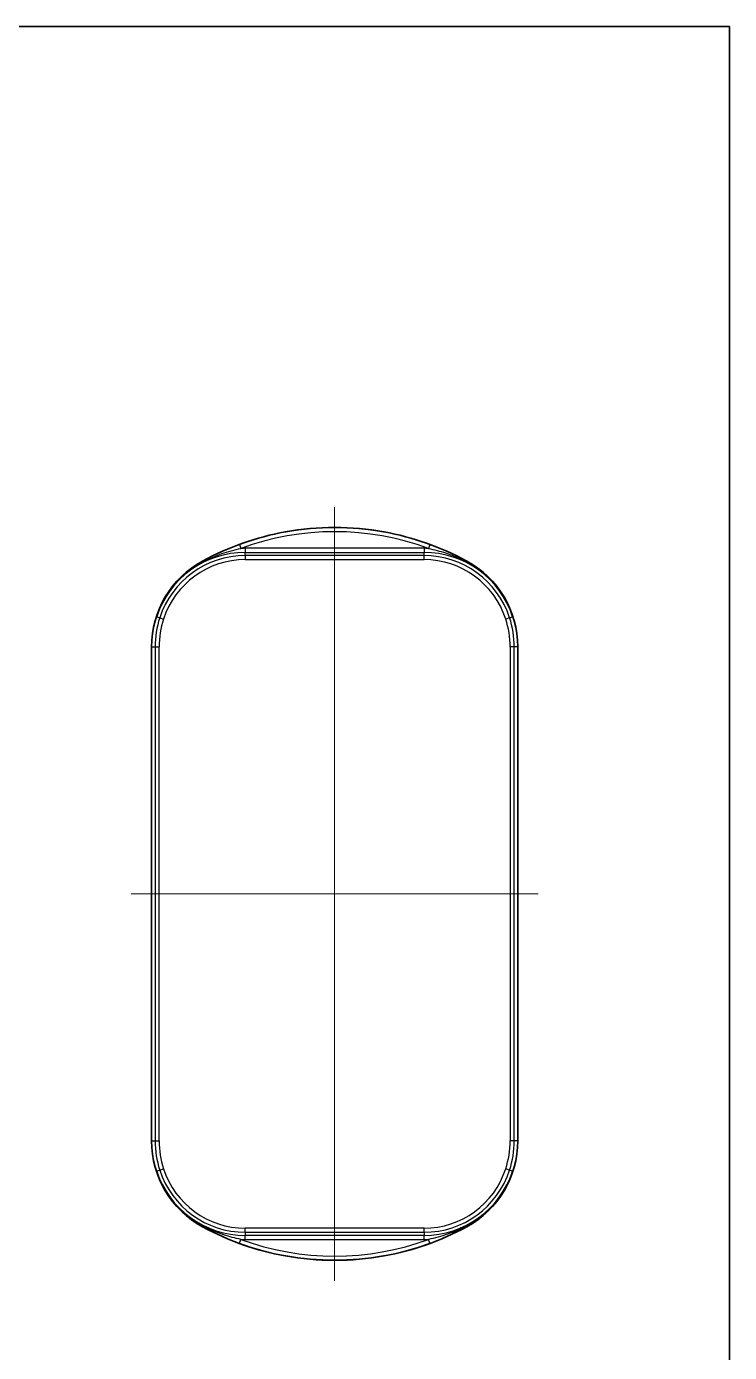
# Model space of a CAD drawing. Header units: millimetres. Extents: x -310 to 1154, y 4 to 285.
# Drawn here: x 265.6 to 352, y 122.6 to 285.5 of the extents above; entities that cross this region are included whole.
import ezdxf

# ---------------------------------------------------------------- set-up
doc = ezdxf.new("R2010")
doc.units = ezdxf.units.MM
for name, color, linetype, lineweight in [('Border (ISO)', 7, 'Continuous', 35), ('Visible (ISO)', 7, 'Continuous', 35), ('Visible Narrow (ISO)', 7, 'Continuous', 25)]:
    doc.layers.add(name, color=color, linetype=linetype, lineweight=lineweight)
doc.layers.add('Centerline (ISO)', color=7, linetype='Continuous', lineweight=18, true_color=0x80ffff)

# ---------------------------------------------------------------- blocks, each defined once
blk = doc.blocks.new('図面枠 tk図枠')
at = {"layer": 'Border (ISO)'}
for p, q in [((14.5, 289), (405.5, 289)), ((405.5, 289), (405.5, 8))]:
    blk.add_line(p, q, dxfattribs=at)

msp = doc.modelspace()

# ---------------------------------------------------------------- linework, layer by layer
at = {"layer": 'Centerline (ISO)', "linetype": 'Continuous'}
for p, q in [((303.4827, 226.4484), (303.4827, 131.4484)), ((328.4827, 178.9484), (278.4827, 178.9484))]:
    msp.add_line(p, q, dxfattribs=at)
at = {"layer": 'Visible (ISO)'}
for p, q in [((280.9827, 209.281), (280.9827, 148.6158)), ((325.9827, 148.6158), (325.9827, 209.281))]:
    msp.add_line(p, q, dxfattribs=at)
for centre, radius, start, end in [((303.4827, 189.9484), 34, 100.276606, 118.507431), ((303.4827, 189.9484), 34, 79.723394, 100.276606), ((303.4827, 189.9484), 33.9869, 79.831795, 100.168205), ((303.4827, 189.9484), 34, 61.492569, 79.723394), ((292.9827, 209.281), 12, 118.507431, 180), ((313.9827, 209.281), 12, 0, 61.492569), ((292.9827, 148.6158), 12, 180, 241.492569), ((313.9827, 148.6158), 12, 298.507431, 0), ((303.4827, 167.9484), 34, 241.492569, 259.723394), ((303.4827, 167.9484), 34, 280.276606, 298.507431), ((303.4827, 167.9484), 34, 259.723394, 280.276606), ((303.4827, 167.9484), 33.9869, 259.831795, 280.168205)]:
    msp.add_arc(centre, radius, start, end, dxfattribs=at)
for centre, major_axis, start_param, end_param in [((296.6696, 189.9484), (-34.1491, 0), 4.68857427, 4.69049624), ((310.2959, 189.9484), (-34.1491, 0), 4.73428172, 4.73620369), ((296.6696, 167.9484), (34.1491, 0), 4.73428172, 4.73620369), ((310.2959, 167.9484), (34.1491, 0), 4.68857427, 4.69049624)]:
    msp.add_ellipse(centre, major_axis=major_axis, ratio=0.97989532, start_param=start_param, end_param=end_param, dxfattribs=at)
at = {"layer": 'Visible Narrow (ISO)'}
for p, q in [((291.7765, 221.8416), (291.9488, 221.3723)), ((315.189, 221.8416), (315.0167, 221.3723)), ((287.2555, 219.8261), (287.2719, 219.7958)), ((314.4683, 221.3849), (292.4971, 221.3849)), ((292.4971, 221.3849), (292.4971, 220.8849)), ((292.4971, 220.8849), (314.4683, 220.8849)), ((292.4971, 220.4919), (292.4971, 220.8849)), ((292.4971, 220.4919), (292.4971, 219.992)), ((314.4683, 220.4919), (292.4971, 220.4919)), ((292.4971, 219.992), (314.4683, 219.992)), ((314.4683, 221.3849), (314.4683, 220.8849)), ((314.4683, 220.4919), (314.4683, 220.8849)), ((314.4683, 219.992), (314.4683, 220.4919)), ((319.71, 219.8261), (319.6936, 219.7958)), ((281.6135, 212.9824), (281.9873, 212.8607)), ((281.9873, 212.8607), (282.4626, 212.7059)), ((324.9782, 212.8607), (324.5028, 212.7059)), ((324.9782, 212.8607), (325.3519, 212.9824)), ((280.9827, 209.281), (281.4193, 209.281)), ((281.4193, 209.281), (281.9192, 209.281)), ((281.4193, 209.281), (281.4193, 148.6158)), ((281.9192, 148.6158), (281.9192, 209.281)), ((325.5462, 209.281), (325.0463, 209.281)), ((325.0463, 209.281), (325.0463, 148.6158)), ((325.9827, 209.281), (325.5462, 209.281)), ((325.5462, 148.6158), (325.5462, 209.281)), ((280.9827, 148.6158), (281.4193, 148.6158)), ((281.4193, 148.6158), (281.9192, 148.6158)), ((325.5462, 148.6158), (325.0463, 148.6158)), ((325.9827, 148.6158), (325.5462, 148.6158)), ((281.9873, 145.0361), (281.6135, 144.9145)), ((281.9873, 145.0361), (282.4626, 145.1909)), ((324.9782, 145.0361), (324.5028, 145.1909)), ((325.3519, 144.9145), (324.9782, 145.0361)), ((287.2719, 138.101), (287.2555, 138.0707)), ((292.4971, 137.4049), (292.4971, 137.9049)), ((314.4683, 137.9049), (292.4971, 137.9049)), ((292.4971, 137.4049), (314.4683, 137.4049)), ((292.4971, 137.4049), (292.4971, 137.0119)), ((292.4971, 136.512), (292.4971, 137.0119)), ((314.4683, 137.0119), (292.4971, 137.0119)), ((314.4683, 137.4049), (314.4683, 137.9049)), ((314.4683, 137.4049), (314.4683, 137.0119)), ((314.4683, 136.512), (314.4683, 137.0119)), ((319.71, 138.0707), (319.6936, 138.101)), ((291.7765, 136.0553), (291.9488, 136.5246)), ((292.4971, 136.512), (314.4683, 136.512)), ((315.189, 136.0553), (315.0167, 136.5246))]:
    msp.add_line(p, q, dxfattribs=at)
for centre, radius, start, end in [((303.4827, 189.9484), 33.9737, 69.8446, 110.1554), ((303.4827, 189.9484), 33.4737, 69.8446, 110.1554), ((292.4971, 209.4391), 11.4458, 90, 161.966859), ((292.4971, 209.4391), 11.0528, 90, 161.966859), ((292.4971, 209.4391), 10.5529, 90, 161.966859), ((292.4971, 209.4391), 11.9457, 90, 92.631028), ((314.4683, 209.4391), 11.9457, 87.368972, 90), ((314.4683, 209.4391), 11.4458, 18.033141, 90), ((314.4683, 209.4391), 11.0528, 18.033141, 90), ((314.4683, 209.4391), 10.5529, 18.033141, 90), ((292.9827, 209.281), 11.5635, 161.966859, 180), ((292.9827, 209.281), 11.0635, 161.966859, 180), ((313.9827, 209.281), 11.0635, 0, 18.033141), ((313.9827, 209.281), 11.5635, 0, 18.033141), ((292.9827, 148.6158), 11.5635, 180, 198.033141), ((292.9827, 148.6158), 11.0635, 180, 198.033141), ((313.9827, 148.6158), 11.0635, 341.966859, 0), ((313.9827, 148.6158), 11.5635, 341.966859, 0), ((292.4971, 148.4577), 11.4458, 198.033141, 270), ((292.4971, 148.4577), 11.0528, 198.033141, 270), ((292.4971, 148.4577), 10.5529, 198.033141, 270), ((314.4683, 148.4577), 10.5529, 270, 341.966859), ((314.4683, 148.4577), 11.0528, 270, 341.966859), ((314.4683, 148.4577), 11.4458, 270, 341.966859), ((303.4827, 167.9484), 33.9737, 249.8446, 290.1554), ((303.4827, 167.9484), 33.4737, 249.8446, 290.1554), ((292.4971, 148.4577), 11.9457, 267.368972, 270), ((314.4683, 148.4577), 11.9457, 270, 272.631028)]:
    msp.add_arc(centre, radius, start, end, dxfattribs=at)
for centre, major_axis, start_param, end_param in [((287.5105, 219.3565), (-0.239, 0.4392), 5.71861191, 6.2657089), ((319.455, 219.3565), (0.239, 0.4392), 0.01747641, 0.5645734), ((287.5105, 138.5403), (-0.239, -0.4392), 0.01747641, 0.5645734), ((319.455, 138.5403), (0.239, -0.4392), 5.71861191, 6.2657089)]:
    msp.add_ellipse(centre, major_axis=major_axis, ratio=0.05141094, start_param=start_param, end_param=end_param, dxfattribs=at)
for points, knots in [([(291.7765, 221.8416), (290.9976, 221.5557), (290.232, 221.2406), (288.7344, 220.5593), (287.9997, 220.1919), (287.2719, 219.7958)], [0, 0, 0, 0, 0.24525802, 0.24525802, 0.490516039, 0.490516039, 0.490516039, 0.490516039]), ([(319.6936, 219.7958), (318.8914, 220.2324), (318.0811, 220.6339), (316.5773, 221.3045), (315.8885, 221.5848), (315.189, 221.8416)], [-0.49058364, -0.49058364, -0.49058364, -0.49058364, -0.220280196, -0.220280196, 0, 0, 0, 0]), ([(287.3206, 219.7341), (288.0715, 220.1265), (288.8411, 220.4577), (290.392, 221.0008), (291.1756, 221.2135), (291.9488, 221.3723)], [-0.490516039, -0.490516039, -0.490516039, -0.490516039, -0.24525802, -0.24525802, 0, 0, 0, 0]), ([(315.0167, 221.3723), (315.7111, 221.2297), (316.4137, 221.0437), (317.9672, 220.5245), (318.8173, 220.1666), (319.6448, 219.7341)], [0, 0, 0, 0, 0.220280196, 0.220280196, 0.49058364, 0.49058364, 0.49058364, 0.49058364]), ([(287.2719, 219.7958), (286.6114, 219.4364), (285.9793, 219.0109), (284.8074, 218.0473), (284.268, 217.5095), (283.7878, 216.9313), (283.3077, 216.353), (282.8784, 215.724), (282.1471, 214.3957), (281.8454, 213.6972), (281.6135, 212.9824)], [0, 0, 0, 0, 0.216448841, 0.216448841, 0.432897682, 0.432897682, 0.432897682, 0.649346524, 0.649346524, 0.865795365, 0.865795365, 0.865795365, 0.865795365]), ([(281.6135, 212.9824), (281.8462, 213.6984), (282.1505, 214.3976), (282.8896, 215.7239), (283.3241, 216.3503), (283.8096, 216.9239), (284.2951, 217.4975), (284.8402, 218.0284), (286.0219, 218.9737), (286.658, 219.3878), (287.3206, 219.7341)], [-0.865795365, -0.865795365, -0.865795365, -0.865795365, -0.649346524, -0.649346524, -0.432897682, -0.432897682, -0.432897682, -0.216448841, -0.216448841, 0, 0, 0, 0]), ([(319.6448, 219.7341), (320.6821, 219.192), (321.6534, 218.4816), (323.7921, 216.3472), (324.7854, 214.7257), (325.3519, 212.9824)], [-0.860037993, -0.860037993, -0.860037993, -0.860037993, -0.521206644, -0.521206644, 0.005757371, 0.005757371, 0.005757371, 0.005757371]), ([(325.3519, 212.9824), (324.7874, 214.7226), (323.8077, 216.3459), (321.6907, 218.5066), (320.7275, 219.2331), (319.6936, 219.7958)], [-0.005757371, -0.005757371, -0.005757371, -0.005757371, 0.521206644, 0.521206644, 0.860037993, 0.860037993, 0.860037993, 0.860037993]), ([(287.3206, 138.1628), (286.2834, 138.7049), (285.312, 139.4152), (283.1734, 141.5496), (282.1801, 143.1712), (281.6135, 144.9145)], [-0.860037993, -0.860037993, -0.860037993, -0.860037993, -0.521206644, -0.521206644, 0.005757371, 0.005757371, 0.005757371, 0.005757371]), ([(281.6135, 144.9145), (282.178, 143.1743), (283.1578, 141.5509), (285.2747, 139.3902), (286.238, 138.6637), (287.2719, 138.101)], [-0.005757371, -0.005757371, -0.005757371, -0.005757371, 0.521206644, 0.521206644, 0.860037993, 0.860037993, 0.860037993, 0.860037993]), ([(325.3519, 144.9145), (325.1192, 144.1984), (324.8149, 143.4992), (324.0758, 142.1729), (323.6414, 141.5465), (323.1559, 140.9729), (322.6704, 140.3993), (322.1253, 139.8684), (320.9436, 138.9231), (320.3074, 138.5091), (319.6448, 138.1628)], [-0.865795365, -0.865795365, -0.865795365, -0.865795365, -0.649346524, -0.649346524, -0.432897682, -0.432897682, -0.432897682, -0.216448841, -0.216448841, 0, 0, 0, 0]), ([(319.6936, 138.101), (320.354, 138.4605), (320.9861, 138.8859), (322.158, 139.8495), (322.6975, 140.3873), (323.1776, 140.9656), (323.6577, 141.5439), (324.0871, 142.1728), (324.8184, 143.5011), (325.12, 144.1997), (325.3519, 144.9145)], [0, 0, 0, 0, 0.216448841, 0.216448841, 0.432897682, 0.432897682, 0.432897682, 0.649346524, 0.649346524, 0.865795365, 0.865795365, 0.865795365, 0.865795365]), ([(287.2719, 138.101), (288.0741, 137.6644), (288.8843, 137.2629), (290.3882, 136.5923), (291.0769, 136.312), (291.7765, 136.0553)], [-0.49058364, -0.49058364, -0.49058364, -0.49058364, -0.220280196, -0.220280196, 0, 0, 0, 0]), ([(291.9488, 136.5246), (291.2544, 136.6671), (290.5517, 136.8531), (288.9982, 137.3724), (288.1482, 137.7303), (287.3206, 138.1628)], [0, 0, 0, 0, 0.220280196, 0.220280196, 0.49058364, 0.49058364, 0.49058364, 0.49058364]), ([(319.6448, 138.1628), (318.894, 137.7704), (318.1243, 137.4392), (316.5734, 136.896), (315.7898, 136.6833), (315.0167, 136.5246)], [-0.490516039, -0.490516039, -0.490516039, -0.490516039, -0.24525802, -0.24525802, 0, 0, 0, 0]), ([(315.189, 136.0553), (315.9679, 136.3412), (316.7334, 136.6562), (318.2311, 137.3376), (318.9657, 137.7049), (319.6936, 138.101)], [0, 0, 0, 0, 0.24525802, 0.24525802, 0.490516039, 0.490516039, 0.490516039, 0.490516039])]:
    msp.add_open_spline(points, degree=3, knots=knots, dxfattribs=at)

# ---------------------------------------------------------------- block references
msp.add_blockref('図面枠 tk図枠', (-53.5011, -3.5406))

doc.saveas('drawing.dxf')
